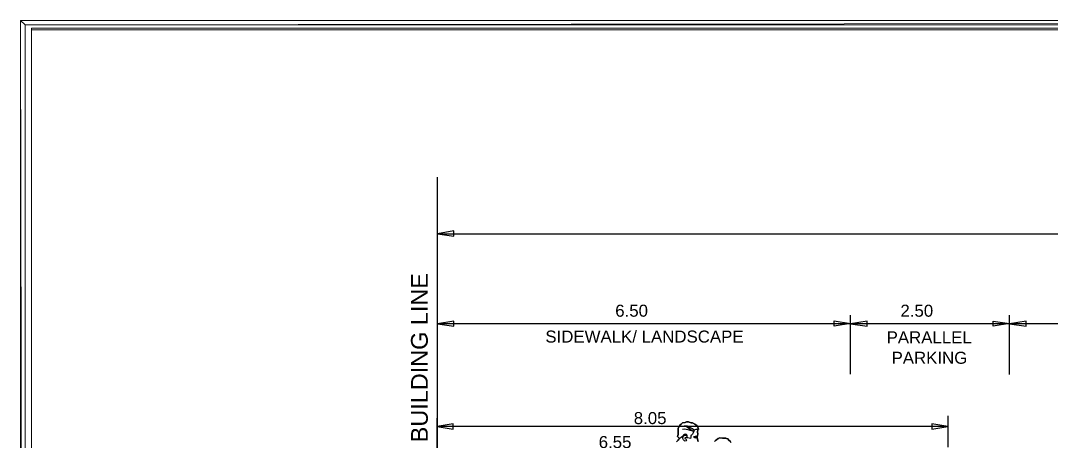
# Model space of a CAD drawing. Header units: inches. Extents: x 11 to 850, y 10 to 598.
# Drawn here: x 11.3 to 254.5, y 498.6 to 597.9 of the extents above; entities that cross this region are included whole.
import ezdxf

# ---------------------------------------------------------------- set-up
doc = ezdxf.new("R2010")
doc.units = ezdxf.units.IN
doc.header["$MEASUREMENT"] = 0
doc.layers.add('PDF_Geometry', color=7, linetype='Continuous')
doc.layers.add('PDF_Text', color=7, linetype='Continuous')
doc.styles.add('PDF Arial', font='arial.ttf')

msp = doc.modelspace()

# ---------------------------------------------------------------- linework, layer by layer
at = {"layer": 'PDF_Geometry', "lineweight": 0}
for points in [[(849.77, 597.95), (12.36, 596.91), (11.32, 597.95), (849.77, 597.95)], [(12.36, 596.91), (11.32, 597.95), (12.36, 11.19), (12.36, 596.91)], [(11.32, 597.95), (12.36, 11.19), (11.32, 10.15), (11.32, 597.95)], [(848.73, 596.91), (849.77, 597.95), (12.36, 596.91), (848.73, 596.91)], [(743.17, 129.97), (743.17, 596.19), (13.86, 596.19), (13.86, 12.88)], [(13.86, 303.2), (742.78, 303.2), (742.78, 595.74), (13.86, 595.74), (13.86, 303.2)], [(113.56, 548.26), (109.66, 547.61), (113.56, 547.61), (113.56, 548.26)], [(109.66, 547.61), (113.56, 547.61), (113.56, 547.02), (109.66, 547.61)], [(113.56, 526.99), (109.66, 526.34), (113.56, 526.34), (113.56, 526.99)], [(109.66, 526.34), (113.56, 526.34), (113.56, 525.76), (109.66, 526.34)], [(203.24, 527.06), (203.24, 526.41), (207.15, 526.41), (203.24, 527.06)], [(203.24, 525.76), (203.24, 525.76), (203.24, 526.41), (203.24, 525.76)], [(203.24, 525.76), (203.24, 526.41), (207.15, 526.41), (203.24, 525.76)], [(211.05, 526.99), (207.15, 526.34), (211.05, 526.34), (211.05, 526.99)], [(207.15, 526.34), (211.05, 526.34), (211.05, 525.76), (207.15, 526.34)], [(240.77, 526.99), (240.77, 526.41), (244.67, 526.41), (240.77, 526.99)], [(240.77, 526.41), (244.67, 526.41), (240.77, 525.76), (240.77, 526.41)], [(248.57, 526.99), (244.67, 526.34), (248.57, 526.34), (248.57, 526.99)], [(244.67, 526.34), (248.57, 526.34), (248.57, 525.76), (244.67, 526.34)]]:
    msp.add_lwpolyline(points, dxfattribs=at)
at = {"layer": 'PDF_Geometry', "lineweight": 25}
for points in [[(109.66, 455.32), (109.66, 561.01)], [(113.56, 548.26), (109.66, 547.61), (113.56, 547.02), (113.56, 548.26)], [(109.66, 547.61), (658.95, 547.61)], [(207.15, 514.44), (207.15, 528.36)], [(244.67, 514.38), (244.67, 528.36)], [(244.67, 514.38), (244.67, 528.36)], [(113.56, 526.99), (109.66, 526.34), (113.56, 525.76), (113.56, 526.99)], [(285.97, 526.34), (109.66, 526.34)], [(203.24, 527.06), (207.15, 526.41), (203.24, 525.76), (203.24, 527.06)], [(211.05, 526.99), (207.15, 526.34), (211.05, 525.76), (211.05, 526.99)], [(240.77, 526.99), (244.67, 526.41), (240.77, 525.76), (240.77, 526.99)], [(248.57, 526.99), (244.67, 526.34), (248.57, 525.76), (248.57, 526.99)], [(207.15, 520.62), (207.15, 521.98)], [(244.67, 520.62), (244.67, 521.98)], [(244.67, 520.62), (244.67, 521.98)], [(109.59, 483.81), (109.59, 504.03)], [(230.1, 504.62), (230.1, 497.21)], [(109.59, 501.43), (109.59, 502.73)], [(113.36, 502.73), (109.59, 502.08), (113.36, 501.5), (113.36, 502.73)], [(230.1, 502.08), (109.59, 502.08)], [(109.66, 455.32), (109.59, 501.76)], [(226.33, 501.5), (230.1, 502.08), (226.33, 502.73), (226.33, 501.5)]]:
    msp.add_lwpolyline(points, dxfattribs=at)
at = {"layer": 'PDF_Geometry', "color": 3, "lineweight": 0}
for points in [[(113.36, 502.73), (109.59, 502.08), (113.36, 502.08), (113.36, 502.73)], [(109.59, 502.08), (113.36, 502.08), (113.36, 501.5), (109.59, 502.08)], [(226.33, 502.73), (226.33, 502.08), (230.1, 502.08), (226.33, 502.73)], [(226.33, 501.5), (226.33, 501.5), (226.33, 502.08), (226.33, 501.5)], [(226.33, 501.5), (226.33, 502.08), (230.1, 502.08), (226.33, 501.5)]]:
    msp.add_lwpolyline(points, dxfattribs=at)
at = {"layer": 'PDF_Geometry', "color": 30, "lineweight": 25}
for points in [[(171.18, 498.57), (170.99, 499.42), (170.99, 499.68), (171.05, 499.87), (171.12, 500.33), (171.05, 500.78), (171.12, 501.37), (171.25, 501.37), (171.25, 501.43), (171.18, 501.69), (170.92, 502.21), (170.6, 502.47), (170.4, 502.67), (169.88, 502.93), (169.56, 502.99), (169.04, 503.12), (168.91, 503.19), (168.78, 503.19), (168.45, 503.19), (168.12, 503.06), (167.47, 502.93), (167.15, 502.67), (166.89, 502.41), (166.76, 502.21), (166.43, 501.69), (166.43, 501.5), (166.43, 500.2), (166.3, 499.74), (166.76, 499.29), (166.63, 499.09), (166.43, 498.83), (166.11, 498.44)], [(166.11, 498.44), (166.43, 498.83), (166.63, 499.09), (166.76, 499.29), (166.3, 499.74), (166.43, 500.2), (166.43, 501.5), (166.43, 501.69), (166.76, 502.21), (166.89, 502.41), (167.15, 502.67), (167.47, 502.93), (168.12, 503.06), (168.45, 503.19), (168.78, 503.19), (168.91, 503.19), (169.04, 503.12), (169.56, 502.99), (169.88, 502.93), (170.4, 502.67), (170.6, 502.47), (170.92, 502.21), (171.18, 501.69), (171.25, 501.43), (171.25, 501.37), (171.12, 501.37), (171.05, 500.78), (171.12, 500.33), (171.05, 499.87), (170.99, 499.68), (170.99, 499.42), (171.18, 498.57)], [(171.12, 501.37), (170.66, 501.37), (170.27, 501.24), (170.14, 500.98), (170.01, 500.59), (169.88, 500.26), (169.62, 500.07), (169.49, 499.94), (169.43, 499.55), (169.36, 499.29), (169.04, 499.35), (168.71, 499.42), (168.58, 499.42), (168.58, 499.68), (168.58, 500), (168.45, 500.2), (168.25, 500.26), (167.99, 500.2), (167.73, 500.07), (167.47, 499.74), (167.21, 499.48), (166.95, 499.35), (166.76, 499.29)], [(170.27, 501.24), (169.88, 501.56), (169.23, 501.89), (168.65, 502.15), (167.99, 502.28), (168.65, 501.95), (169.23, 501.56), (169.75, 501.11), (170.14, 500.91), (169.69, 501.04), (169.3, 501.17), (168.84, 501.3), (167.86, 501.43), (167.47, 501.37)], [(168.45, 498.9), (168.38, 498.7), (168.12, 498.64), (167.93, 498.7), (167.73, 498.96), (167.6, 499.22), (167.54, 499.55), (167.73, 499.81), (167.93, 500.07), (168.19, 500.07), (168.45, 499.94), (168.52, 499.68), (168.52, 499.61), (168.45, 499.55), (168.32, 499.48), (168.12, 499.42), (168.06, 499.35), (168.06, 499.29), (168.12, 499.29), (168.25, 499.16), (168.32, 499.03), (168.45, 498.9)], [(171.05, 499.81), (170.86, 499.74), (170.47, 499.74), (170.27, 499.68), (170.01, 499.55)], [(170.99, 499.61), (170.79, 499.48), (170.66, 499.35), (170.34, 499.42), (170.34, 499.55)], [(170.34, 499.55), (170.4, 499.55), (170.73, 499.61), (170.92, 499.61)], [(178.92, 498.31), (178.73, 498.64), (178.4, 498.9), (178.21, 499.16), (177.88, 499.29), (177.69, 499.35), (177.36, 499.35), (176.9, 499.35), (176.32, 499.42), (175.93, 499.22), (175.54, 498.96), (175.28, 498.77), (175.08, 498.51)], [(175.08, 498.51), (175.28, 498.77), (175.54, 498.96), (175.93, 499.22), (176.32, 499.42), (176.9, 499.35), (177.36, 499.35), (177.69, 499.35), (177.88, 499.29), (178.21, 499.16), (178.4, 498.9), (178.73, 498.64), (178.92, 498.31)]]:
    msp.add_lwpolyline(points, dxfattribs=at)

# ---------------------------------------------------------------- texts
at = {"layer": 'PDF_Text', "insert": (107.45, 498.36), "char_height": 3.9571, "attachment_point": 7, "rotation": 90, "style": 'PDF Arial'}
msp.add_mtext('\\W1.000763;BUILDING LINE', dxfattribs=at)
at = {"layer": 'PDF_Text', "char_height": 2.8398, "attachment_point": 7, "style": 'PDF Arial'}
for s, insert in [('\\W1.000924;6.50', (151.62, 527.98)), ('\\W1.000887;2.50', (218.91, 527.98)), ('\\W1.000873;SIDEWALK/ LANDSCAPE', (135.13, 521.87)), ('\\W1.000965;PARALLEL', (215.65, 521.72)), ('\\W1.000750;PARKING', (216.82, 516.86)), ('\\W1.001237;8.05', (155.99, 502.62)), ('\\W1.000887;6.55', (147.72, 496.96))]:
    msp.add_mtext(s, dxfattribs=dict(at, insert=insert))

doc.saveas('drawing.dxf')
